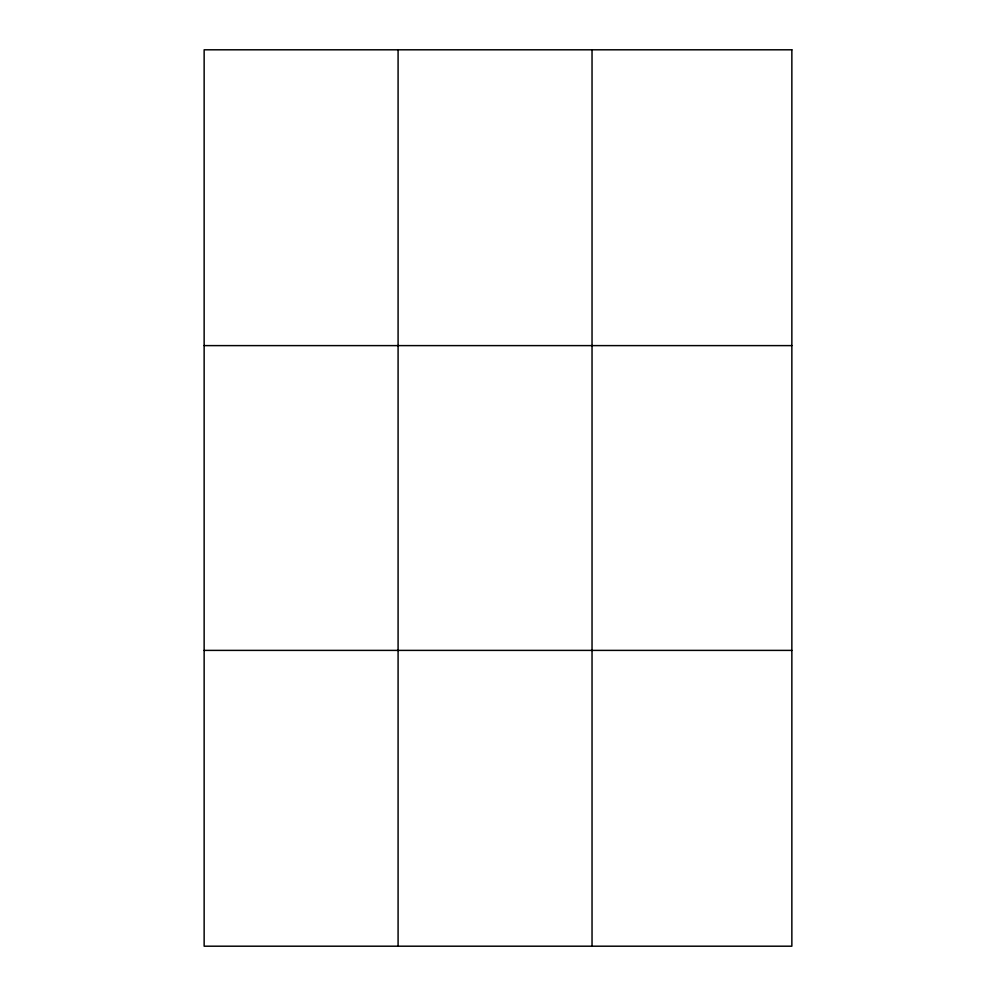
<?xml version="1.0" encoding="UTF-8"?>
<svg xmlns="http://www.w3.org/2000/svg" width="996" height="996" viewBox="0 0 996 996"><rect width="100%" height="100%" fill="white"/><g stroke="black" fill="none" stroke-linecap="round" stroke-linejoin="round"><path stroke-width="1.49" d="M398.089 946.2L398.089 49.8M592.035 946.2L592.035 49.8M204.143 345.612L791.857 345.612M204.143 650.388L791.857 650.388M791.857 49.8L204.143 49.8L204.143 946.2L791.857 946.2L791.857 49.8"/></g></svg>
